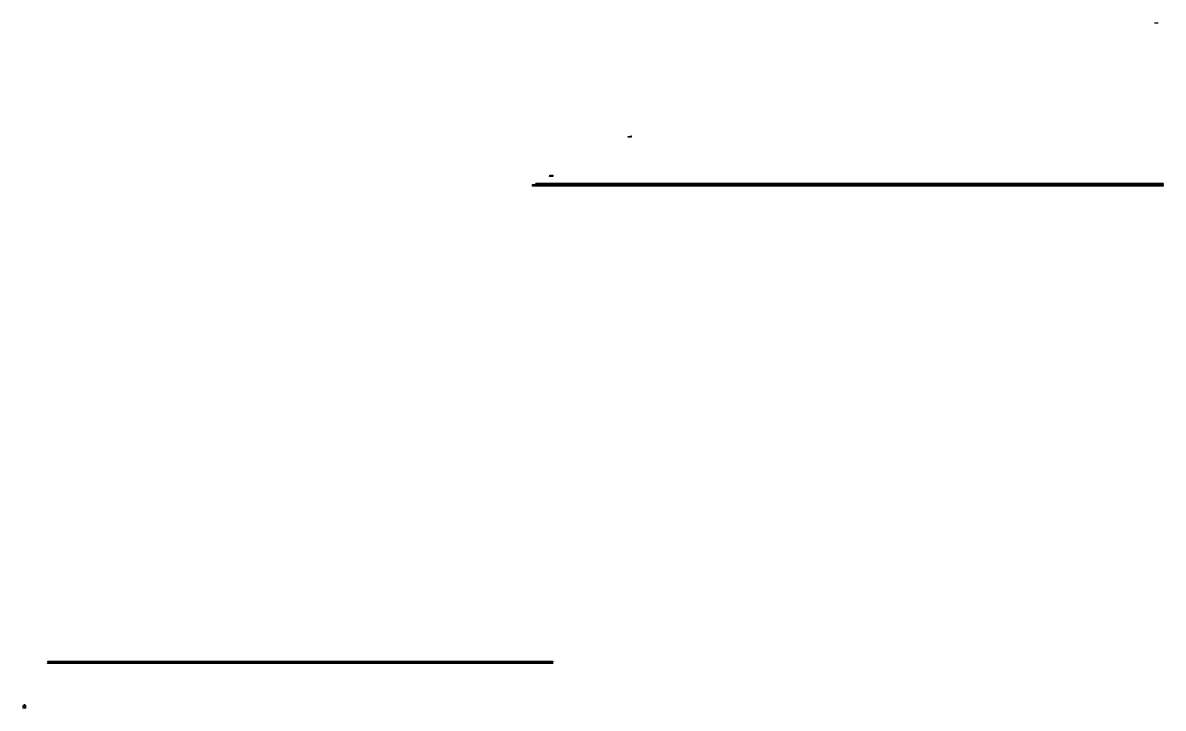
# Model space of a CAD drawing. Header units: millimetres. Extents: x -21.4 to 22.2, y -2.1 to 24.1.
import ezdxf

# ---------------------------------------------------------------- set-up
doc = ezdxf.new("R2010")
doc.units = ezdxf.units.MM

msp = doc.modelspace()

# ---------------------------------------------------------------- linework, layer by layer
for points in [[(21.833, 24.039908), (21.833, 24.059908), (21.953, 24.059908), (21.953, 24.039908)], [(1.713, 19.689007), (1.713, 19.709007), (1.833, 19.709007), (1.833, 19.689007)], [(1.821685, 19.716135), (1.821685, 19.736135), (1.833, 19.736135), (1.833, 19.716135)], [(-1.936958, 17.8582), (-1.936958, 17.8782), (22.153, 17.8782), (22.153, 17.8582)], [(-1.805593, 17.917373), (-1.805593, 17.937373), (22.153, 17.937373), (22.153, 17.917373)], [(-1.287, 18.180618), (-1.287, 18.200618), (-1.167, 18.200618), (-1.167, 18.180618)], [(-1.277911, 18.212824), (-1.277911, 18.232824), (-1.167, 18.232824), (-1.167, 18.212824)], [(-1.939909, 17.820827), (-1.939909, 17.840827), (22.153, 17.840827), (22.153, 17.820827)], [(-20.462003, -0.420808), (-20.462003, -0.400808), (-1.167, -0.400808), (-1.167, -0.420808)], [(-20.457168, -0.360808), (-20.457168, -0.340808), (-1.167, -0.340808), (-1.167, -0.360808)], [(-21.407, -2.131862), (-21.407, -2.111862), (-21.354529, -2.111862), (-21.354529, -2.0607), (-21.402058, -2.0607), (-21.402058, -2.0407), (-21.354529, -2.0407), (-21.354529, -1.984248), (-21.334529, -1.984248), (-21.334529, -2.0407), (-21.287, -2.0407), (-21.287, -2.0607), (-21.334529, -2.0607), (-21.334529, -2.111862), (-21.287, -2.111862), (-21.287, -2.131862)]]:
    msp.add_lwpolyline(points, close=True)

doc.saveas('drawing.dxf')
